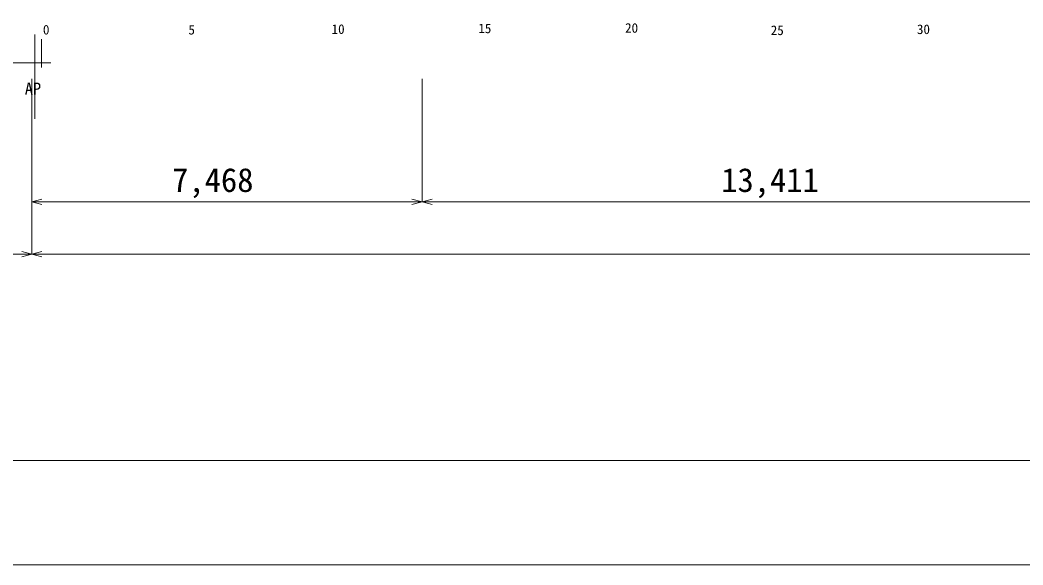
# Model space of a CAD drawing. Units: millimetres, scale not verified. Extents: x -51052 to 51048, y -29700 to 29700.
# Drawn here: x -39955 to -20758, y -29700 to -19274 of the extents above; entities that cross this region are included whole.
import ezdxf
from ezdxf.enums import TextEntityAlignment as Align

# ---------------------------------------------------------------- set-up
doc = ezdxf.new("R2010")
doc.units = ezdxf.units.MM
doc.header["$LTSCALE"] = 100
doc.layers.add('0-2_sunpou', color=7, linetype='Continuous', lineweight=18)
doc.layers.add('0-4_frame', color=7, linetype='Continuous', lineweight=18)
doc.styles.add('ＭＳ ゴシック', font='')
doc.styles.get('ＭＳ ゴシック').set_extended_font_data('MS Gothic')

msp = doc.modelspace()

# ---------------------------------------------------------------- linework, layer by layer
at = {"layer": '0-2_sunpou'}
for p, q in [((-39673, -21160.9), (-39673, -19549.3)), ((-39541.9, -20178.6), (-39541.9, -19640.8)), ((-41014.1, -20091.1), (-39364.7, -20091.1)), ((-39728.3, -20395.9), (-39728.3, -23754.2)), ((-32260.3, -20395.9), (-32260.3, -22754.2)), ((-39728.3, -22754.2), (-39535.2, -22702.5)), ((28605.7, -22754.2), (-39728.3, -22754.2)), ((-39728.3, -22754.2), (-39535.2, -22806)), ((-32260.3, -22754.2), (-32453.5, -22702.5)), ((-32260.3, -22754.2), (-32453.5, -22806)), ((-32260.3, -22754.2), (-32067.2, -22702.5)), ((-32260.3, -22754.2), (-32067.2, -22806)), ((33017.7, -23754.2), (-42026.3, -23754.2)), ((-39728.3, -23754.2), (-39921.5, -23702.5)), ((-39728.3, -23754.2), (-39921.5, -23806)), ((-39728.3, -23754.2), (-39535.2, -23702.5)), ((-39728.3, -23754.2), (-39535.2, -23806))]:
    msp.add_line(p, q, dxfattribs=at)
at = {"layer": '0-4_frame'}
for points in [[(-51051.5, -29700.1), (51048.5, -29700.1), (51048.5, 29699.9), (-51051.5, 29699.9)], [(-49051.5, -27700.1), (49048.5, -27700.1), (49048.5, 27699.9), (-49051.5, 27699.9)]]:
    msp.add_lwpolyline(points, close=True, dxfattribs=at)

# ---------------------------------------------------------------- texts
at = {"layer": '0-2_sunpou', "style": 'ＭＳ ゴシック'}
for s, height, p in [('0', 183.3, (-39517.4, -19605)), ('5', 183.3, (-36732.8, -19605)), ('10', 183.3, (-33992, -19593.3)), ('15', 183.3, (-31183.2, -19579.3)), ('20', 183.3, (-28374.3, -19570.9)), ('25', 183.3, (-25585.5, -19615.9)), ('30', 183.3, (-22787.5, -19596.8)), ('AP', 229.1, (-39864.3, -20768.8)), ('7,468', 458.2, (-37044.8, -22701.2)), ('13,411', 458.2, (-26533.7, -22701.2))]:
    msp.add_text(s, height=height, dxfattribs=at).set_placement(p, align=Align.BOTTOM_LEFT)

doc.saveas('drawing.dxf')
